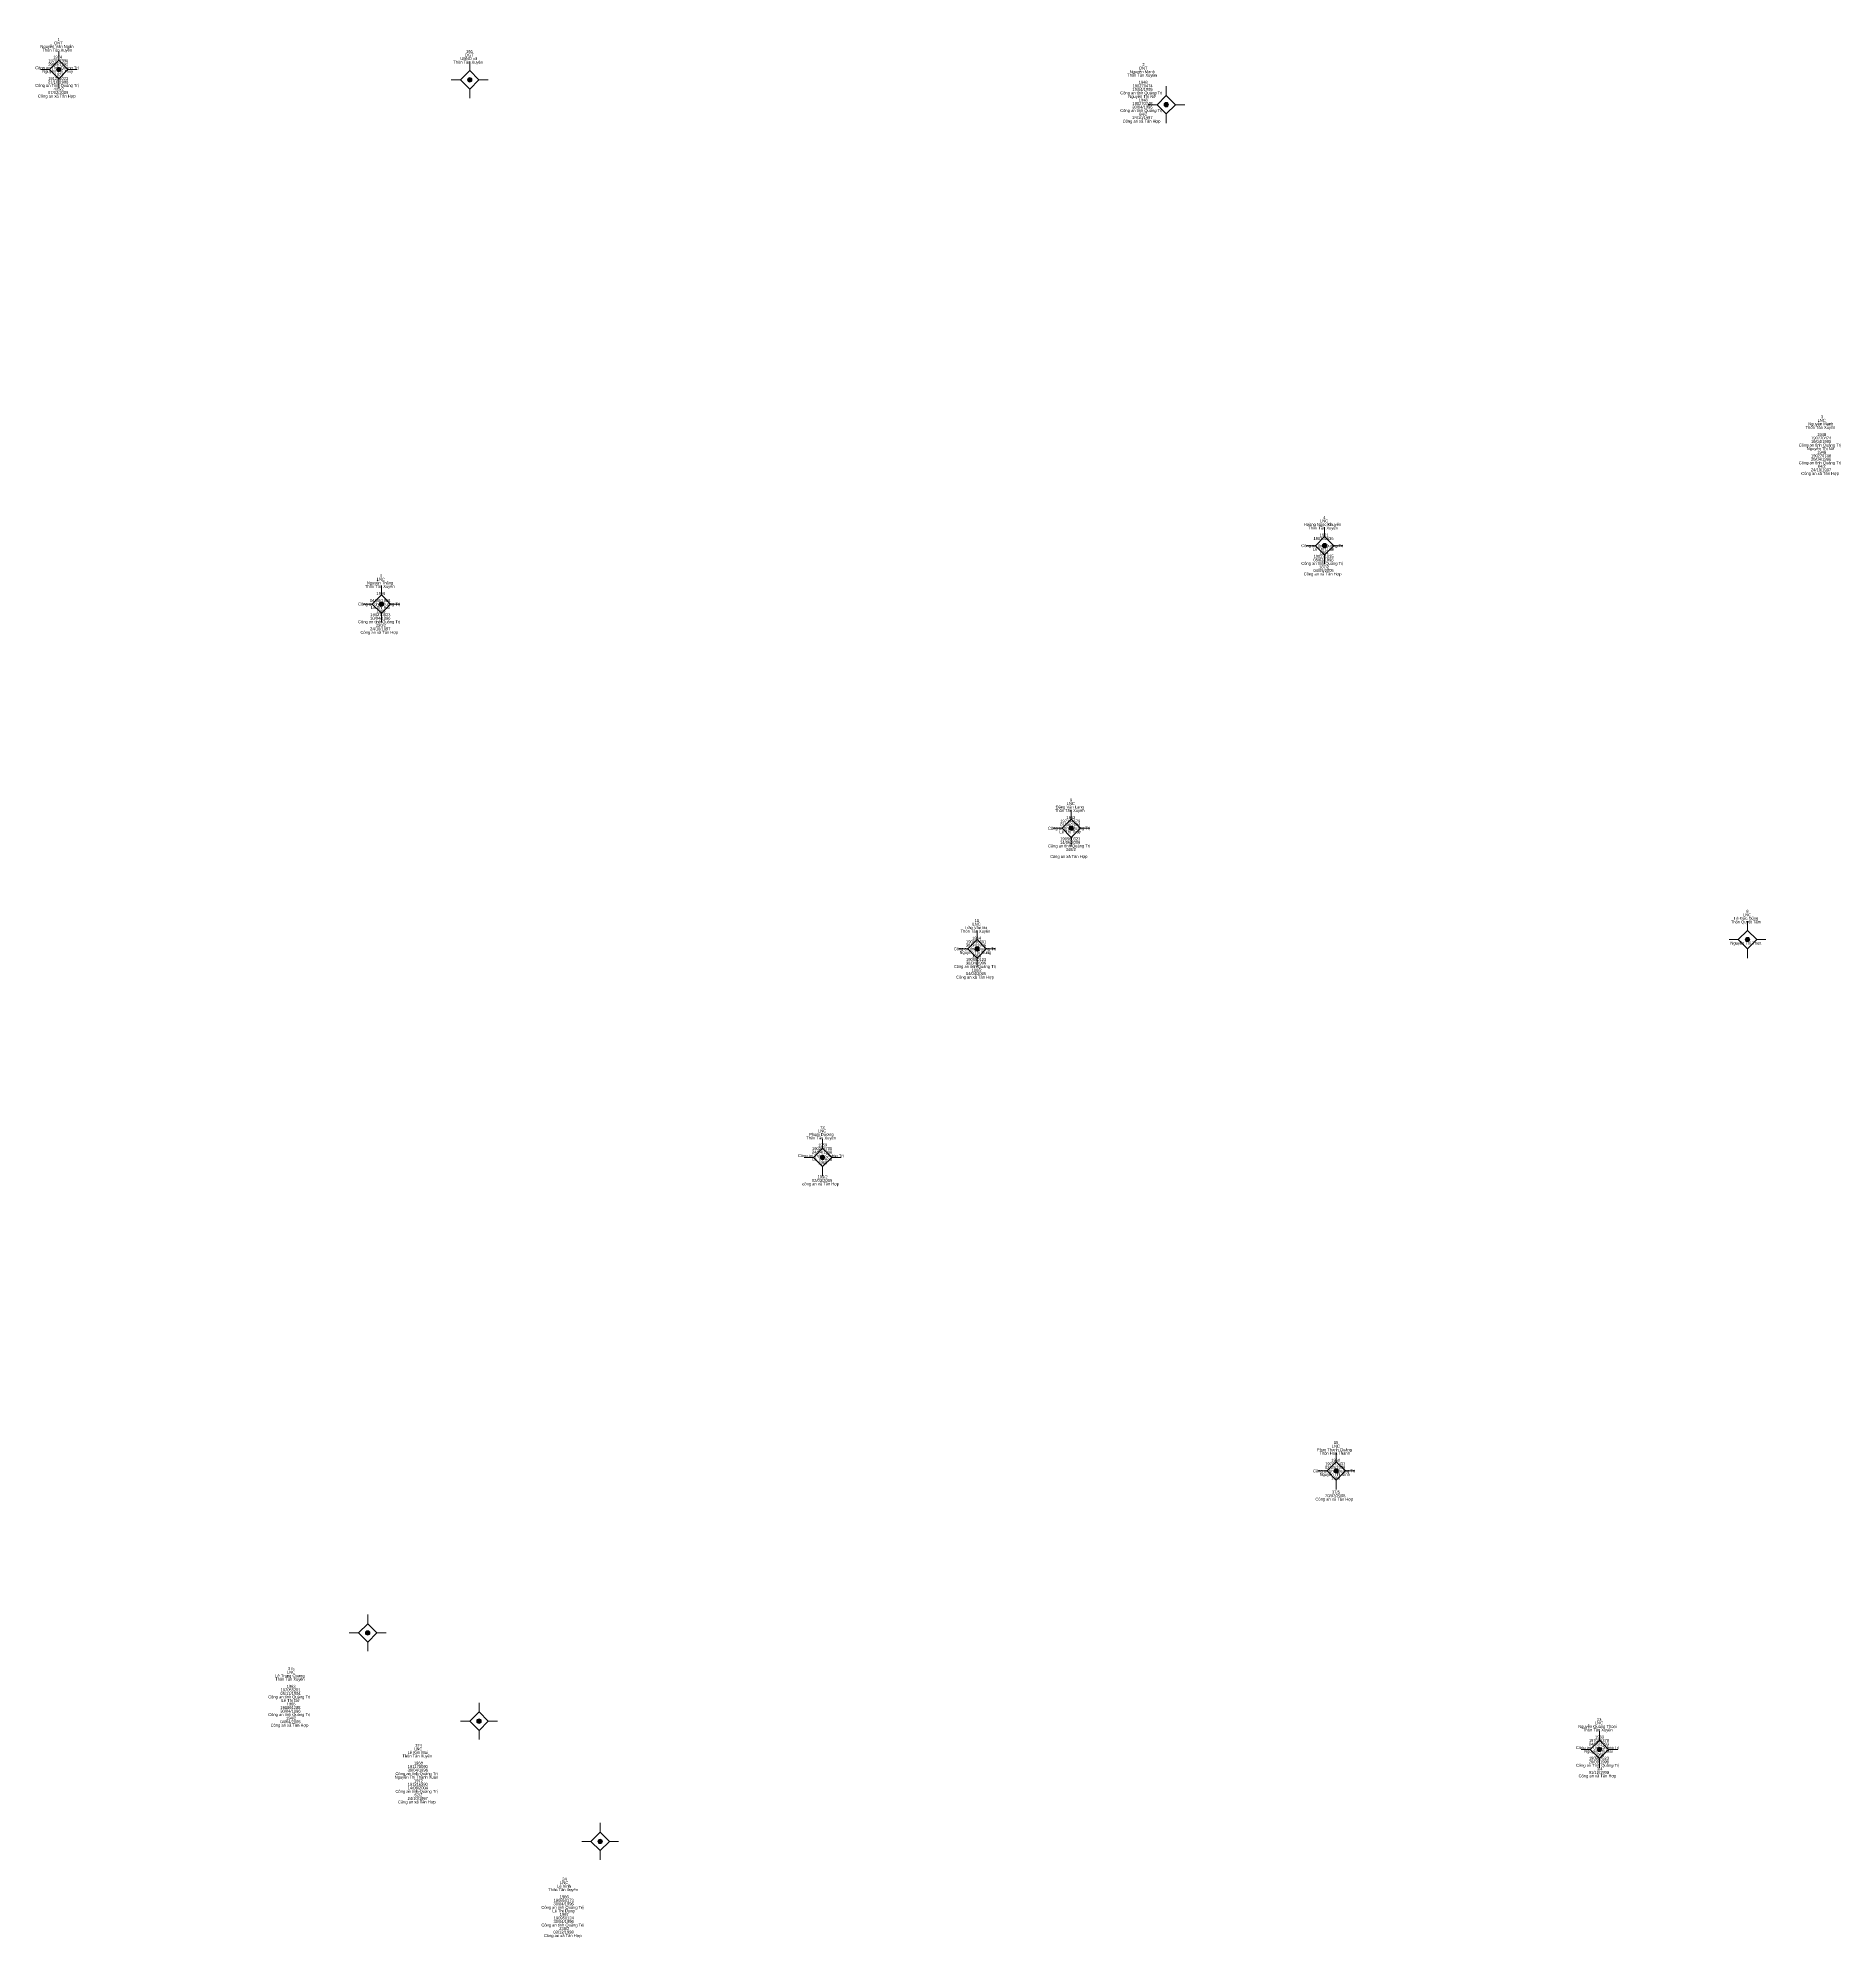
# Model space of a CAD drawing. Header units: metres. Extents: x 550999 to 552168, y 1840734 to 1841978.
# Drawn here: x 551001.2 to 551245.5, y 1841720 to 1841977.8 of the extents above; entities that cross this region are included whole.
import ezdxf
from ezdxf.enums import TextEntityAlignment as Align

# ---------------------------------------------------------------- set-up
doc = ezdxf.new("R2010")
doc.units = ezdxf.units.M
doc.header["$LTSCALE"] = 0.16
doc.layers.add('11', color=7, linetype='Continuous', lineweight=13)
doc.layers.add('15', color=7, linetype='Continuous')

msp = doc.modelspace()

# ---------------------------------------------------------------- hatches: boundary and pattern name
at = {"layer": '11'}
for points in [[(551004.3095, 1841973.52, 1), (551003.7095, 1841973.52, 1)], [(551060.0895, 1841972.12, 1), (551059.4895, 1841972.12, 1)], [(551154.6295, 1841968.75, 1), (551154.0295, 1841968.75, 1)], [(551176.1195, 1841908.91, 1), (551175.5195, 1841908.91, 1)], [(551048.0995, 1841900.99, 1), (551047.4995, 1841900.99, 1)], [(551141.7395, 1841870.57, 1), (551141.1395, 1841870.57, 1)], [(551233.5295, 1841855.46, 1), (551232.9295, 1841855.46, 1)], [(551128.9495, 1841854.2, 1), (551128.3495, 1841854.2, 1)], [(551107.9895, 1841825.9, 1), (551107.3895, 1841825.9, 1)], [(551177.7095, 1841783.36, 1), (551177.1095, 1841783.36, 1)], [(551046.2395, 1841761.38, 1), (551045.6395, 1841761.38, 1)], [(551061.3495, 1841749.4, 1), (551060.7495, 1841749.4, 1)], [(551213.4295, 1841745.57, 1), (551212.8295, 1841745.57, 1)], [(551077.7895, 1841733.09, 1), (551077.1895, 1841733.09, 1)]]:
    msp.add_hatch(color=256, dxfattribs=at).paths.add_polyline_path(points)

# ---------------------------------------------------------------- linework, layer by layer
for p, q in [((551004.01, 1841976.02), (551004.01, 1841974.77)), ((551059.79, 1841974.62), (551059.79, 1841973.37)), ((551002.76, 1841973.52), (551001.51, 1841973.52)), ((551004.01, 1841972.27), (551004.01, 1841971.02)), ((551006.51, 1841973.52), (551005.26, 1841973.52)), ((551058.54, 1841972.12), (551057.29, 1841972.12)), ((551062.29, 1841972.12), (551061.04, 1841972.12)), ((551059.79, 1841970.87), (551059.79, 1841969.62)), ((551153.08, 1841968.75), (551151.83, 1841968.75)), ((551154.33, 1841971.25), (551154.33, 1841970)), ((551156.83, 1841968.75), (551155.58, 1841968.75)), ((551154.33, 1841967.5), (551154.33, 1841966.25)), ((551175.82, 1841911.41), (551175.82, 1841910.16)), ((551174.57, 1841908.91), (551173.32, 1841908.91)), ((551175.82, 1841907.66), (551175.82, 1841906.41)), ((551178.32, 1841908.91), (551177.07, 1841908.91)), ((551047.8, 1841903.49), (551047.8, 1841902.24)), ((551046.55, 1841900.99), (551045.3, 1841900.99)), ((551047.8, 1841899.74), (551047.8, 1841898.49)), ((551050.3, 1841900.99), (551049.05, 1841900.99)), ((551141.44, 1841873.07), (551141.44, 1841871.82)), ((551140.19, 1841870.57), (551138.94, 1841870.57)), ((551141.44, 1841869.32), (551141.44, 1841868.07)), ((551143.94, 1841870.57), (551142.69, 1841870.57)), ((551233.23, 1841857.96), (551233.23, 1841856.71)), ((551128.65, 1841856.7), (551128.65, 1841855.45)), ((551231.98, 1841855.46), (551230.73, 1841855.46)), ((551235.73, 1841855.46), (551234.48, 1841855.46)), ((551127.4, 1841854.2), (551126.15, 1841854.2)), ((551128.65, 1841852.95), (551128.65, 1841851.7)), ((551131.15, 1841854.2), (551129.9, 1841854.2)), ((551233.23, 1841854.21), (551233.23, 1841852.96)), ((551107.69, 1841828.4), (551107.69, 1841827.15)), ((551106.44, 1841825.9), (551105.19, 1841825.9)), ((551107.69, 1841824.65), (551107.69, 1841823.4)), ((551110.19, 1841825.9), (551108.94, 1841825.9)), ((551177.41, 1841785.86), (551177.41, 1841784.61)), ((551176.16, 1841783.36), (551174.91, 1841783.36)), ((551179.91, 1841783.36), (551178.66, 1841783.36)), ((551177.41, 1841782.11), (551177.41, 1841780.86)), ((551045.94, 1841763.88), (551045.94, 1841762.63)), ((551044.69, 1841761.38), (551043.44, 1841761.38)), ((551045.94, 1841760.13), (551045.94, 1841758.88)), ((551048.44, 1841761.38), (551047.19, 1841761.38)), ((551061.05, 1841751.9), (551061.05, 1841750.65)), ((551059.8, 1841749.4), (551058.55, 1841749.4)), ((551061.05, 1841748.15), (551061.05, 1841746.9)), ((551063.55, 1841749.4), (551062.3, 1841749.4)), ((551213.13, 1841748.07), (551213.13, 1841746.82)), ((551211.88, 1841745.57), (551210.63, 1841745.57)), ((551215.63, 1841745.57), (551214.38, 1841745.57)), ((551213.13, 1841744.32), (551213.13, 1841743.07)), ((551077.49, 1841735.59), (551077.49, 1841734.34)), ((551076.24, 1841733.09), (551074.99, 1841733.09)), ((551077.49, 1841731.84), (551077.49, 1841730.59)), ((551079.99, 1841733.09), (551078.74, 1841733.09))]:
    msp.add_line(p, q, dxfattribs=at)
for points in [[(551004.01, 1841974.77), (551002.76, 1841973.52), (551004.01, 1841972.27), (551005.26, 1841973.52)], [(551059.79, 1841973.37), (551058.54, 1841972.12), (551059.79, 1841970.87), (551061.04, 1841972.12)], [(551154.33, 1841970), (551153.08, 1841968.75), (551154.33, 1841967.5), (551155.58, 1841968.75)], [(551175.82, 1841910.16), (551174.57, 1841908.91), (551175.82, 1841907.66), (551177.07, 1841908.91)], [(551047.8, 1841902.24), (551046.55, 1841900.99), (551047.8, 1841899.74), (551049.05, 1841900.99)], [(551141.44, 1841871.82), (551140.19, 1841870.57), (551141.44, 1841869.32), (551142.69, 1841870.57)], [(551128.65, 1841855.45), (551127.4, 1841854.2), (551128.65, 1841852.95), (551129.9, 1841854.2)], [(551233.23, 1841856.71), (551231.98, 1841855.46), (551233.23, 1841854.21), (551234.48, 1841855.46)], [(551107.69, 1841827.15), (551106.44, 1841825.9), (551107.69, 1841824.65), (551108.94, 1841825.9)], [(551177.41, 1841784.61), (551176.16, 1841783.36), (551177.41, 1841782.11), (551178.66, 1841783.36)], [(551045.94, 1841762.63), (551044.69, 1841761.38), (551045.94, 1841760.13), (551047.19, 1841761.38)], [(551061.05, 1841750.65), (551059.8, 1841749.4), (551061.05, 1841748.15), (551062.3, 1841749.4)], [(551213.13, 1841746.82), (551211.88, 1841745.57), (551213.13, 1841744.32), (551214.38, 1841745.57)], [(551077.49, 1841734.34), (551076.24, 1841733.09), (551077.49, 1841731.84), (551078.74, 1841733.09)]]:
    msp.add_lwpolyline(points, close=True, dxfattribs=at)
for centre in [(551004.0095, 1841973.52), (551059.7895, 1841972.12), (551154.3295, 1841968.75), (551175.8195, 1841908.91), (551047.7995, 1841900.99), (551141.4395, 1841870.57), (551233.2295, 1841855.46), (551128.6495, 1841854.2), (551107.6895, 1841825.9), (551177.4095, 1841783.36), (551045.9395, 1841761.38), (551061.0495, 1841749.4), (551213.1295, 1841745.57), (551077.4895, 1841733.09)]:
    msp.add_circle(centre, 0.3, dxfattribs=at)

# ---------------------------------------------------------------- texts
at = {"layer": '15'}
for s, width, p in [('Nguyễn Văn Ngắn', 0.9, (551003.765, 1841976.44)), ('ONT', 0.95, (551003.95, 1841976.92)), ('1', 0.65, (551004, 1841977.4)), (' Công an Tỉnh Quảng Trị', 0.9, (551003.68, 1841973.56)), ('Thôn Tân Xuyên', 0.85, (551003.795, 1841975.96)), (' 29/09/1992', 0.85, (551003.87, 1841974.04)), (' 197027990', 0.85, (551003.865, 1841974.52)), ('1974 ', 0.85, (551003.935, 1841975)), ('Thôn Tân Xuyên', 0.85, (551059.575, 1841974.32)), ('UBND xã', 0.95, (551059.665, 1841974.8)), ('DGT', 0.9, (551059.735, 1841975.28)), ('365', 0.85, (551059.75, 1841975.76)), ('ONT', 0.95, (551151.19, 1841973.51)), ('2', 0.75, (551151.24, 1841973.99)), (' Công an Tỉnh Quảng Trị', 0.9, (551003.68, 1841971.16)), (' Nguyễn Thị Thuý', 0.9, (551003.785, 1841973.08)), (' 21/10/1998', 0.9, (551003.86, 1841971.64)), (' 191284023', 0.85, (551003.86, 1841972.12)), (' 1971', 0.85, (551003.95, 1841972.6)), ('Thôn Tân Xuyên', 0.85, (551151.035, 1841972.55)), ('Nguyễn Mạnh', 0.9, (551151.07, 1841973.03)), ('190270474', 0.85, (551151.12, 1841971.11)), ('1948', 0.85, (551151.185, 1841971.59)), ('Công an xã Tân Hợp', 0.9, (551003.74, 1841969.72)), (' 07/02/2009', 0.9, (551003.855, 1841970.2)), (' 435/2', 0.85, (551003.93, 1841970.68)), ('Công an tỉnh Quảng Trị', 0.9, (551150.94, 1841970.15)), ('Nguyễn Thị Nở', 0.9, (551151.045, 1841969.67)), ('19/04/1995', 0.9, (551151.11, 1841970.63)), ('190270748', 0.85, (551151.1, 1841968.71)), ('1948', 0.85, (551151.185, 1841969.19)), ('Công an tỉnh Quảng Trị', 0.9, (551150.94, 1841967.75)), ('Công an xã Tân Hợp', 0.9, (551150.98, 1841966.31)), ('30/04/1996', 0.9, (551151.1, 1841968.23)), ('24/10/1997', 0.9, (551151.105, 1841966.79)), ('84/2', 0.85, (551151.195, 1841967.27)), ('Thôn Tân Xuyên', 0.85, (551243.135, 1841924.76)), ('Nguyễn Mạnh', 0.9, (551243.17, 1841925.24)), ('LNC', 0.95, (551243.28, 1841925.72)), ('3', 0.75, (551243.345, 1841926.2)), ('Công an tỉnh Quảng Trị', 0.9, (551243.04, 1841922.36)), ('Nguyễn Thị Nở', 0.9, (551243.145, 1841921.88)), ('19/04/1995', 0.9, (551243.21, 1841922.84)), ('190270474', 0.85, (551243.22, 1841923.32)), ('1948', 0.85, (551243.285, 1841923.8)), ('Công an tỉnh Quảng Trị', 0.9, (551243.04, 1841919.96)), ('30/04/1996', 0.9, (551243.2, 1841920.44)), ('190270748', 0.85, (551243.2, 1841920.92)), ('1948', 0.85, (551243.285, 1841921.4)), ('84/2', 0.85, (551243.295, 1841919.48)), ('Công an xã Tân Hợp', 0.9, (551243.08, 1841918.52)), ('24/10/1997', 0.9, (551243.205, 1841919)), ('Hoàng Ngọc Khuyến', 0.9, (551175.545, 1841911.59)), ('LNC', 0.95, (551175.75, 1841912.07)), ('4', 0.8, (551175.81, 1841912.55)), ('Thôn Tân Xuyên', 0.85, (551175.605, 1841911.11)), ('190302536', 0.85, (551175.675, 1841909.67)), ('1961', 0.8, (551175.755, 1841910.15)), ('Công an tỉnh Quảng Trị', 0.9, (551175.51, 1841908.71)), ('Lê Thị Luân', 0.9, (551175.665, 1841908.23)), ('05/02/1996', 0.9, (551175.67, 1841906.79)), ('190271035', 0.85, (551175.685, 1841907.27)), ('1964', 0.85, (551175.755, 1841907.75)), ('LNC', 0.95, (551047.73, 1841904.15)), ('5', 0.75, (551047.785, 1841904.63)), ('Công an tỉnh Quảng Trị', 0.9, (551175.51, 1841906.31)), ('Công an xã Tân Hợp', 0.9, (551175.55, 1841904.87)), ('04/05/2005', 0.9, (551175.68, 1841905.35)), ('187/2', 0.85, (551175.755, 1841905.83)), ('Thôn Tân Xuyên', 0.85, (551047.585, 1841903.19)), ('Nguyễn Thăng', 0.85, (551047.615, 1841903.67)), ('04/08/1998', 0.9, (551047.645, 1841901.27)), ('1959', 0.85, (551047.73, 1841902.23)), ('Công an tỉnh Quảng Trị', 0.9, (551047.49, 1841900.79)), ('30/04/1996', 0.9, (551047.65, 1841898.87)), ('190270823', 0.85, (551047.665, 1841899.35)), ('Lê Thị Hai', 0.9, (551047.66, 1841900.31)), ('1963', 0.85, (551047.74, 1841899.83)), ('Công an tỉnh Quảng Trị', 0.9, (551047.49, 1841898.39)), ('Công an xã Tân Hợp', 0.9, (551047.53, 1841896.95)), ('24/10/1997', 0.9, (551047.655, 1841897.43)), ('220/2', 0.85, (551047.735, 1841897.91)), ('Đặng Văn Lạng', 0.9, (551141.235, 1841873.25)), ('LNC', 0.95, (551141.37, 1841873.73)), ('9', 0.75, (551141.415, 1841874.21)), ('Công an tỉnh Quảng Trị', 0.9, (551141.13, 1841870.37)), ('Thôn Tân Xuyên', 0.85, (551141.225, 1841872.77)), ('01/06/2004', 0.9, (551141.305, 1841870.85)), ('197194579', 0.85, (551141.295, 1841871.33)), ('1962', 0.85, (551141.385, 1841871.81)), ('Công an tỉnh Quảng Trị', 0.9, (551141.13, 1841867.97)), ('Lê Thị Thuỳ', 0.9, (551141.285, 1841869.89)), ('14/06/2006', 0.9, (551141.29, 1841868.45)), ('190560323', 0.85, (551141.305, 1841868.93)), ('Công an xã Tân Hợp ', 0.85, (551141.17, 1841866.53)), ('348/2', 0.85, (551141.375, 1841867.49)), ('10', 0.85, (551128.62, 1841857.84)), ('Thôn Quyết Tâm', 0.85, (551233.01, 1841857.66)), ('Lê Đức Dũng', 0.9, (551233.045, 1841858.14)), ('LNC', 0.95, (551233.16, 1841858.62)), ('8', 0.8, (551233.21, 1841859.1)), ('Thôn Tân Xuyên', 0.85, (551128.435, 1841856.4)), ('Trần Văn Ba', 0.9, (551128.485, 1841856.88)), ('190956601', 0.85, (551128.52, 1841854.96)), ('LNC', 0.95, (551128.58, 1841857.36)), ('1964', 0.85, (551128.585, 1841855.44)), ('Nguyễn Thị Thoa', 0.9, (551233.01, 1841854.78)), ('Công an tỉnh Quảng Trị', 0.9, (551128.34, 1841854)), ('Nguyễn Thị Dung', 0.9, (551128.41, 1841853.52)), ('30/04/1996', 0.9, (551128.5, 1841854.48)), ('190950123', 0.85, (551128.515, 1841852.56)), ('1966', 0.85, (551128.59, 1841853.04)), ('Công an tỉnh Quảng Trị', 0.9, (551128.34, 1841851.6)), ('Công an xã Tân Hợp', 0.9, (551128.38, 1841850.16)), ('30/04/1996', 0.9, (551128.5, 1841852.08)), ('04/04/2005', 0.9, (551128.51, 1841850.64)), ('190/2', 0.85, (551128.585, 1841851.12)), ('LNC', 0.95, (551107.62, 1841829.3)), ('13', 0.8, (551107.655, 1841829.78)), ('Thôn Tân Xuyên', 0.85, (551107.475, 1841828.34)), ('Phạm Dương', 0.9, (551107.515, 1841828.82)), (' 190228700', 0.85, (551107.545, 1841826.9)), (' 1959', 0.85, (551107.615, 1841827.38)), (' Công an Tnỉnh Quảng Trị', 0.9, (551107.35, 1841825.94)), (' 24/04/1998', 0.9, (551107.54, 1841826.42)), (' Lê Thị Hoa', 0.9, (551107.54, 1841825.46)), (' 1965', 0.85, (551107.625, 1841824.98)), ('công an xâ Tân Hợp', 0.9, (551107.43, 1841822.1)), (' 02/03/2005', 0.9, (551107.535, 1841822.58)), (' 199/2', 0.85, (551107.61, 1841823.06)), ('Phan Thanh Quảng', 0.85, (551177.15, 1841786.04)), ('Thôn Hoà Thành', 0.9, (551177.19, 1841785.56)), ('LNC', 0.95, (551177.34, 1841786.52)), ('15', 0.8, (551177.375, 1841787)), ('Công an tỉnh Quảng Trị', 0.9, (551177.1, 1841783.16)), ('Nguyễn Thị Sính', 0.9, (551177.2, 1841782.68)), ('02/05/1996', 0.9, (551177.26, 1841783.64)), ('197073433', 0.85, (551177.275, 1841784.12)), ('1960', 0.85, (551177.345, 1841784.6)), ('1962', 0.85, (551177.355, 1841782.2)), ('37/5', 0.85, (551177.36, 1841780.28)), ('Công an xã Tân Hợp', 0.9, (551177.14, 1841779.32)), ('20/07/2005', 0.9, (551177.27, 1841779.8)), ('Lê Trung Quang', 0.9, (551035.385, 1841755.37)), ('Thôn Tân Xuyên', 0.85, (551035.385, 1841754.89)), ('LNC', 0.95, (551035.53, 1841755.85)), ('375', 0.85, (551035.56, 1841756.33)), ('Công an tỉnh Quảng Trị', 0.9, (551035.29, 1841752.49)), ('05/11/1994', 0.9, (551035.465, 1841752.97)), ('197055201', 0.85, (551035.47, 1841753.45)), ('Lê Thị Gở', 0.9, (551035.47, 1841752.01)), ('1963', 0.85, (551035.54, 1841753.93)), ('Công an tỉnh Quảng Trị', 0.9, (551035.29, 1841750.09)), ('30/04/1996', 0.9, (551035.45, 1841750.57)), ('190891288', 0.85, (551035.45, 1841751.05)), ('194/2', 0.85, (551035.535, 1841749.61)), ('1966', 0.85, (551035.54, 1841751.53)), ('23', 0.8, (551213.095, 1841749.45)), ('Công an xã Tân Hợp', 0.9, (551035.33, 1841748.65)), ('04/04/2005', 0.9, (551035.46, 1841749.13)), ('Nguyễn Quang Thoại', 0.9, (551212.855, 1841748.49)), ('Thôn Tân Xuyên', 0.85, (551212.915, 1841748.01)), ('LNC', 0.95, (551213.06, 1841748.97)), (' 1963', 0.85, (551213.065, 1841747.05)), ('Thôn Tân Xuyên', 0.85, (551052.665, 1841744.48)), ('Lê Kim Mai', 0.95, (551052.73, 1841744.96)), ('LNC', 0.95, (551052.81, 1841745.44)), ('374', 0.85, (551052.845, 1841745.92)), (' Công an Tỉnh Quảng Trị', 0.9, (551212.8, 1841745.61)), (' Nguyễn Thị Mai', 0.9, (551212.91, 1841745.13)), (' 04/05/1993', 0.9, (551212.985, 1841746.09)), (' 197036379', 0.85, (551212.98, 1841746.57)), (' 190927523', 0.85, (551212.98, 1841744.17)), (' 1966', 0.85, (551213.055, 1841744.65)), ('Công an tỉnh Quảng Trị', 0.9, (551052.57, 1841742.08)), ('Nguyễn Thị Thanh Xuân', 0.85, (551052.565, 1841741.6)), ('30/04/1996', 0.9, (551052.73, 1841742.56)), ('191178090', 0.85, (551052.74, 1841743.04)), ('1968', 0.85, (551052.815, 1841743.52)), (' Công an Tỉnh Quảng Trị', 0.9, (551212.8, 1841743.21)), ('Công an xã Tân Hợp', 0.9, (551212.86, 1841741.77)), (' 01/12/1998', 0.9, (551212.98, 1841742.25)), (' 20/09/1999', 0.9, (551212.975, 1841743.69)), (' 3/4', 0.85, (551213.08, 1841742.73)), ('Công an tỉnh Quảng Trị', 0.9, (551052.57, 1841739.68)), ('14/06/2004', 0.9, (551052.745, 1841740.16)), ('191216290', 0.85, (551052.74, 1841740.64)), ('1972', 0.85, (551052.825, 1841741.12)), ('62/2', 0.85, (551052.825, 1841739.2)), ('Công an xã Tân Hợp', 0.9, (551052.61, 1841738.24)), ('24/10/1997', 0.9, (551052.735, 1841738.72)), ('Thôn Tân Xuyên', 0.85, (551072.465, 1841726.34)), ('Lê Vinh', 0.9, (551072.575, 1841726.82)), ('LNC', 0.95, (551072.61, 1841727.3)), ('24', 0.85, (551072.65, 1841727.78)), ('Công an tỉnh Quảng Trị', 0.9, (551072.37, 1841723.94)), ('Lê Thị Dung', 0.9, (551072.51, 1841723.46)), ('30/04/1996', 0.9, (551072.53, 1841724.42)), ('190950173', 0.85, (551072.545, 1841724.9)), ('1966', 0.85, (551072.62, 1841725.38)), ('Công an tỉnh Quảng Trị', 0.9, (551072.37, 1841721.54)), ('30/04/1996', 0.9, (551072.53, 1841722.02)), ('190950124', 0.85, (551072.55, 1841722.5)), ('239/2', 0.85, (551072.615, 1841721.06)), ('1967', 0.85, (551072.615, 1841722.98)), ('Công an xã Tân Hợp', 0.9, (551072.41, 1841720.1)), ('03/12/1998', 0.9, (551072.525, 1841720.58))]:
    msp.add_text(s, height=0.4, dxfattribs=dict(at, width=width)).set_placement(p, align=Align.CENTER)

doc.saveas('drawing.dxf')
